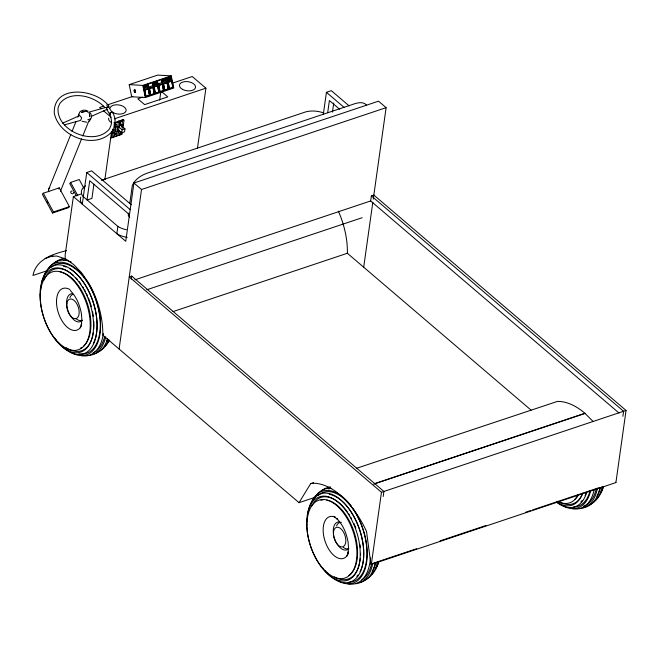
<?xml version="1.0" encoding="UTF-8"?>
<svg xmlns="http://www.w3.org/2000/svg" width="659" height="659" viewBox="0 0 659 659"><rect width="100%" height="100%" fill="white"/><g stroke="black" fill="none" stroke-linecap="round" stroke-linejoin="round"><path stroke-width="0.99" d="M315.603 497.15L299.038 502.685L102.779 335.101A59.178 32.39 71.5 0 0 88.907 283.452L81.667 272.859L73.602 264.473L65.167 258.773L65.183 254.827L73.371 196.555L81.016 194.001M89.781 116.19L89.525 114.468M91.7 115.605L91.23 117.92L89.36 121.305M114.946 125.062L115.07 119.073M120.951 120.622L120.276 121.19L120.704 120.449L121.421 120.35L121.338 120.894M156.455 83.314C157.089 85.093 157.237 82.103 155.615 83.446L155.796 84.327L155.713 83.413M131.306 204.735L91.65 170.862L86.741 172.51L82.293 204.175L81.675 203.409A18.328 10.33 8 0 1 80.818 197.066M93.924 184.174L91.922 198.417L87.004 200.056L89.723 180.731L129.485 214.677M104.896 179.281L111.618 131.47M112.895 129.378C111.033 132.92 113.974 132.756 113.422 129.914C116.585 134.955 116.124 123.9 115.136 130.194L113.883 128.785L112.763 129.156M114.023 127.459L114.032 126.24L114.757 125.993C114.806 127.739 117.508 126.783 115.547 125.696L116.108 125.317A0.84 0.519 -49.5 0 0 116.421 124.872L116.141 123.876L114.048 124.485M122.838 128.62L124.04 120.095L114.188 123.225M115.004 123.06L115.358 122.945M115.654 122.846L115.144 122.327L114.74 123.151M116.528 122.566L116.363 121.915L115.762 122.763M117.796 122.08L118.579 121.141M118.365 121.487L117.986 121.956L118.48 121.956M116.363 136.199L118.356 121.997M118.348 121.495L118.95 121.05L119.238 121.668M118.628 121.833L118.727 121.19M120.037 121.396C119.073 121.421 120.959 120.358 119.452 120.885L119.403 121.544M119.419 130.433L119.048 133.085L120.663 134.469L117.829 135.416L119.732 121.824L122.574 120.877L121.684 127.203M120.07 125.82L120.712 121.264M121.544 120.869L121.89 120.029L120.959 120.63M120.663 134.469L121.042 131.808M122.829 120.424L123.505 119.534L123.587 120.177M119.765 124.378L124.971 128.834L124.543 131.882L121.709 132.83L122.137 129.782L118.414 126.602M122.31 132.41L122.039 134.296L110.687 138.102M134.584 92.186L135.606 92.12L134.584 92.186L134.024 91.148L134.164 90.151L135.186 90.085L134.164 90.151M134.906 92.079L134.485 90.044M135.284 92.227L134.864 90.192M85.522 185.887A18.328 10.33 8 0 0 82.696 196.135L117.846 226.391L116.824 233.665L117.846 234.299A18.328 10.33 8 0 0 127.22 237.355M128.423 213.162L128.299 215.361L129.65 217.396M129.79 203.433L132.327 185.368C135.161 178.993 141.644 174.948 148.069 172.872L353.496 104.138C357.54 102.738 363.282 101.313 366.486 105.069M373.266 199.133L386.116 107.664L378.521 101.173L133.934 183.013L125.745 241.285L73.371 196.555M119.106 349.039L141.528 189.495L133.934 183.013M131.273 279.119L131.701 276.08L129.246 276.904L381.462 492.281L371.322 564.417L615.91 482.577L626.05 410.442L373.834 195.064L371.379 195.888L370.671 200.954L618.982 412.995M159.659 100.16L160.796 92.062M197.486 148.118L205.905 88.191L192.23 76.518L172.74 83.034M323.363 114.089L326.419 92.318L331.329 90.67L349.179 105.918M327.688 112.738L329.401 100.53L339.583 109.221M332.457 112.121L333.742 102.961M363.694 267.2L372.837 202.181M383.2 496.515L383.917 491.457L131.701 276.08M622.887 416.323L623.595 411.265L371.379 195.888M80.241 327.811L81.691 323.511L81.304 325.357L81.856 319.648L81.411 313.676C79.591 304.54 76.65 297.193 70.241 290.43M346.906 556.048L348.356 551.748L347.968 553.601L348.52 547.884L348.076 541.92C346.255 532.785 343.314 525.429 336.906 518.674L337.515 519.325L333.627 516.326M48.585 189.504L70.884 134.255M72.037 131.405L75.884 121.874M77.803 117.113L78.578 115.21M60.455 191.234L81.609 138.843M82.762 135.993L88.907 120.754M78.792 114.46C79.311 109.962 84.698 109.147 87.993 111.116M89.591 116.643L89.921 115.045L89.097 113.323M163.597 80.538L164.668 80.447L164.684 79.854L163.737 80.069L163.976 80.695M299.038 502.685L310.677 483.64L313.602 482.668M43.313 193.219L42.39 194.265L52.522 213.022L68.487 207.684L69.409 206.629L59.269 187.873L43.313 193.219L53.453 211.967L52.522 213.022M58.346 188.927L59.269 187.873M84.022 188.416L79.228 179.545L70.637 182.419L69.714 183.474L76.419 195.888M112.5 131.059C95.852 150.647 59.162 137.039 54.285 113.216C52.992 83.512 97.087 88.833 109.13 106.445M110.259 112.986L111.865 112.055L112.953 112.376A1.919 0.964 -32.8 0 1 112.903 112.953M90.398 118.809L87.812 119.749M164.593 80.398L164.388 79.928L164.437 80.538M66.559 250.601C52.638 254.152 36.113 259.275 32.95 275.47L47.563 270.577M62.621 123.167L79.747 115.547L81.667 117.87L80.637 120.366L64.45 124.864M91.173 116.429L107.401 109.213M146.529 86.164C146.735 84.97 147.287 87.177 146.455 85.81M129.205 84.624L157.674 75.101L171.266 75.876L173.778 88.009L145.31 97.532L131.718 96.758L129.205 84.624L142.797 85.398L171.266 75.876M143.316 85.744L147.608 84.336L148.201 87.186L143.901 88.594L143.316 85.744L143.975 88.594M147.995 84.179L152.287 82.77L152.88 85.621L148.588 87.029L148.069 84.187M157.361 81.049L161.636 79.64L162.229 82.482L157.946 83.899L157.361 81.049L158.003 83.899M166.323 78.067L162.048 79.484L162.633 82.326L166.916 80.917L166.323 78.067L166.916 80.917M166.727 77.919L171.002 76.502L171.595 79.352L167.312 80.76L166.785 77.919M167.806 77.968L168.44 78.594L168.77 77.54L168.951 78.421L169.157 77.408L169.585 78.215M167.88 78.306L168.078 77.828L167.971 78.75M169.66 77.704L169.75 78.157L167.897 78.396M169.676 77.803C170.912 78.627 169.033 75.81 169.651 78.19M154.593 83.018C155.137 82.54 154.115 82.383 155.442 83.116M154.61 83.116L155.458 83.207L155.491 82.26L155.977 82.927M163.44 80.167C163.77 81.988 162.411 79.582 163.523 80.843M166.406 79.171L165.887 79.937L165.294 79.541L165.648 80.134L165.944 79.327L166.216 79.945M145.219 86.683C146.784 86.148 143.176 86.065 144.321 87.375C143.753 87.573 144.115 85.118 145.293 87.037M155.582 83.166L156.496 82.861L155.994 82.087L156.002 83.026M164.355 80.563L164.223 79.904M166.538 79.838L166.101 79.368M144.148 89.781L148.432 88.372L149.881 95.398L145.598 96.807L144.148 89.781L145.598 96.807M148.827 88.215L153.11 86.807L154.56 93.833L150.285 95.242L148.885 88.215M158.193 85.085L162.476 83.677L163.926 90.703L159.643 92.112L158.193 85.085L159.643 92.112M167.155 82.103L162.88 83.512L164.388 90.547L168.613 89.13L167.155 82.103L168.613 89.13M167.559 81.947L171.842 80.538L173.292 87.565L169.009 88.973L167.617 81.955M144.626 90.052L148.588 88.891A28.996 15.874 71.5 0 0 149.453 95.135L145.927 96.313L144.626 90.052L148.588 88.891M149.313 88.487L153.267 87.326A28.996 15.874 71.5 0 0 154.132 93.57L150.606 94.748L149.313 88.487L153.267 87.326M153.992 86.914L157.954 85.761A28.996 15.874 71.5 0 0 158.819 92.005L155.285 93.183L153.992 86.914L157.954 85.761M158.671 85.349L162.633 84.195A28.996 15.874 71.5 0 0 163.498 90.44L159.972 91.617L158.671 85.349L162.633 84.195M163.358 83.784L167.32 82.63A28.996 15.874 71.5 0 0 168.185 88.866L164.651 90.052L163.358 83.784L167.32 82.63M168.037 82.218L171.999 81.057A28.996 15.874 71.5 0 0 172.864 87.301L169.338 88.487L168.037 82.218L171.999 81.057M103.57 106.181L99.674 107.483L101.189 108.776M106.494 105.201L132.797 96.395M142.624 97.178L137.797 98.792L144.634 104.624L167.773 96.889L161.702 91.692M159.247 92.268L154.964 93.677L153.514 86.65L157.789 85.242L159.19 92.26M114.32 118.834L205.905 88.191M114.056 122.689L114.781 122.409L114.254 122.755M114.205 124.971L115.778 124.617L114.106 125.671M113.908 127.994L119.114 126.256M123.373 124.831L121.956 125.309L120.333 123.925M111.355 133.365L118.447 130.993M122.137 129.782L124.971 128.834M101.354 180.261L303.692 112.565A18.328 10.33 8 0 1 323.734 113.002M102.466 180.105L105.382 179.133M53.453 211.967L69.409 206.629M141.528 189.495L386.116 107.664M45.109 258.493L52.909 255.881M134.881 279.836L370.671 200.954M146.792 289.771L362.145 217.717M172.946 311.625L347.375 253.262L531.113 410.162M356.478 468.318L557.423 401.413A81.106 44.392 71.5 0 1 584.895 413.251L593.149 421.529M374.436 483.706L584.937 413.292M373.595 484.167L585.06 413.415M381.462 492.281L626.05 410.442M310.677 483.64L312.827 483.245A81.106 44.392 71.5 0 1 340.299 495.09C351.453 505.214 360.316 517.752 366.528 531.451L370.86 564.022L416.661 548.7M440.047 540.874L485.848 525.553M525.8 512.183L530.676 510.552M532.629 509.901L599.863 487.405M49.021 256.466L56.814 256.046L65.167 258.773M85.036 111.56C75.818 114.345 86.527 109.097 88.322 112.565M86.782 122.253L82.029 121.264M161.636 79.64L162.229 82.482M152.287 82.77L152.88 85.621M162.476 83.677L163.926 90.703M147.608 84.336L148.201 87.186M149.881 95.398L148.374 88.372M117.846 226.391L118.867 227.026A18.328 10.33 8 0 0 126.404 229.736M326.419 92.318L344.319 107.606M615.457 482.19L615.91 482.577M103.471 110.728L111.066 117.211M117.986 129.65L121.709 132.83M86.741 172.51L130.194 209.62M370.86 564.022L371.322 564.417M104.929 107.565C93.784 95.44 70.332 90.003 59.78 103.545L58.116 107.639C55.694 130.902 95.003 147.089 109.575 128.752L111.239 124.65C112.294 118.991 110.037 114.056 106.453 109.122M109.74 114.229L110.448 114.6A1.878 1.063 -25.4 0 1 109.822 113.323A1.878 1.063 -25.4 0 1 112.046 112.112A1.878 1.063 -25.4 0 1 113.068 113.183M108.257 106.453L111.865 112.055M91.304 114.337L89.385 112.014L108.43 106.717A1.886 0.75 -42.6 0 0 106.601 108.414A1.886 0.75 -42.6 0 0 107.055 109.328M70.637 182.419L77.828 195.723M113.093 112.59L115.02 118.752M171.76 81.93L172.864 87.301M169.684 78.775C171.241 78.24 171.258 79.846 169.52 78.833L169.701 79.714L169.61 78.8M168.482 80.118L167.732 80.373L167.65 79.459L167.806 80.233M168.226 79.36L168.276 80.093M166.892 82.606L168.185 88.866M163.877 80.019L164.017 80.678M162.773 80.472L162.814 81.082L162.699 80.497M162.205 84.171L163.498 90.44M157.896 87.523L158.819 92.005M155.203 82.449L155.351 83.149M155.112 82.482L155.252 83.182M154.585 84.739L153.835 84.986L153.646 84.105L154.255 84.846M154.33 83.973L154.371 84.706M152.839 87.301L154.14 93.57M148.53 90.662L149.453 95.135M142.797 85.398L145.31 97.532M110.094 108.043A8.122 4.58 8 0 1 120.572 105.308A8.122 4.58 8 0 1 125.202 112.294A8.122 4.58 8 0 1 113.109 112.607M338.347 211.119A59.178 32.39 71.5 0 1 347.375 253.262M111.684 122.731A8.122 4.58 8 0 1 108.669 118.167M109.633 114.254A1.919 0.964 -32.8 0 1 110.144 113.01M145.919 96.313A28.996 15.874 71.5 0 1 145.062 90.077M159.964 91.617A28.996 15.874 71.5 0 1 159.107 85.373M164.651 90.052A28.996 15.874 71.5 0 1 163.794 83.808M150.606 94.748A28.996 15.874 71.5 0 1 149.741 88.512M155.285 93.183A28.996 15.874 71.5 0 1 154.428 86.939M169.33 88.479A28.996 15.874 71.5 0 1 168.473 82.243M47.794 202.972A1.549 1.236 41.3 0 1 47.506 202.692M47.135 202.008A1.549 1.236 41.3 0 1 47.135 201.316M93.347 332.779A43 23.535 71.5 0 1 66.155 347.688M44.12 280.017A43 23.535 71.5 0 1 73.19 275.231M75.966 277.917A43 23.535 71.5 0 1 77.26 279.334M79.146 281.632A43 23.535 71.5 0 1 80.958 284.087M82.532 286.451A43 23.535 71.5 0 1 83.545 288.107M84.525 289.812A43 23.535 71.5 0 1 85.464 291.566M86.362 293.337A43 23.535 71.5 0 1 87.622 296.08M88.413 297.959A43 23.535 71.5 0 1 90.176 302.769M90.489 303.733A43 23.535 71.5 0 1 91.354 306.666M92.54 311.616A43 23.535 71.5 0 1 93.364 316.501M93.833 321.328A43 23.535 71.5 0 1 93.784 329.014M63.421 266.211A45.257 24.778 71.5 0 1 66.089 267.027M69.681 268.748A45.257 24.778 71.5 0 1 93.347 343.463M51.542 267.2A47.003 25.726 71.5 0 1 96.502 301.847A47.003 25.726 71.5 0 1 78.956 353.743M44.903 274.012A48.445 26.517 71.5 0 1 81.782 274.358A48.445 26.517 71.5 0 1 99.534 336.551A48.445 26.517 71.5 0 1 66.353 349.212M42.876 280.273A48.445 26.517 71.5 0 1 44.227 275.693M60.158 271.821A40.323 22.068 71.5 0 1 87.696 304.582A40.323 22.068 71.5 0 1 83.677 346.057M82.095 347.285A40.323 22.068 71.5 0 1 80.382 348.232M81.419 325.843A21.986 12.035 71.5 0 1 58.256 312.506A21.986 12.035 71.5 0 1 69.92 289.556M41.459 283.123A46.517 25.462 71.5 0 1 77.498 274.836A46.517 25.462 71.5 0 1 95.234 339.542A46.517 25.462 71.5 0 1 57.506 341.667M56.279 340.126A46.517 25.462 71.5 0 1 54.508 337.713M40.603 289.49A46.517 25.462 71.5 0 1 40.998 285.759M82.186 320.282A13.79 7.546 71.5 0 1 75.892 318.61M69.928 297.629A13.79 7.546 71.5 0 1 70.686 296.188M71.131 295.611A13.79 7.546 71.5 0 1 72.778 294.384M82.243 320.29A14.655 8.023 71.5 0 1 68.124 311.007A14.655 8.023 71.5 0 1 72.589 293.692M103.364 333.586A49.713 27.208 71.5 0 1 81.395 355.662M48.618 268.748A49.713 27.208 71.5 0 1 71.197 262.027M105.728 336.807A50.273 27.521 71.5 0 1 84.228 355.283M54.903 262.719A50.273 27.521 71.5 0 1 65.793 258.641M108.867 339.863A49.203 26.937 71.5 0 1 96.766 352.17M60.768 259.786A50.1 27.423 71.5 0 1 63.239 258.69M107.631 338.677A50.1 27.423 71.5 0 1 94.344 353.924M63.775 260.305A48.659 26.64 71.5 0 1 67.91 260.289M104.633 336.79A48.659 26.64 71.5 0 1 93.076 352.796M108.966 340.398A45.413 24.861 71.5 0 1 107.854 341.889M109.427 340.275A47.621 26.063 71.5 0 1 104.797 346.477M107.335 339.591A47.695 26.105 71.5 0 1 106.527 341.313M578.198 494.802A41.064 22.48 71.5 0 1 557.44 501.293M586.667 492.331A46.517 25.462 71.5 0 1 556.707 502.347M590.67 490.576A48.445 26.517 71.5 0 1 560.018 504.011M582.688 493.22A44.021 24.095 71.5 0 1 556.476 501.977M582.457 493.871A43 23.535 71.5 0 1 559.013 501.688M594.22 489.464A49.713 27.208 71.5 0 1 572.745 508.723M597.301 488.863A50.273 27.521 71.5 0 1 579.376 508.624M590.135 490.658A47.003 25.726 71.5 0 1 573.355 507.076M603.207 486.787A47.621 26.063 71.5 0 1 594.558 500.799M602.145 486.424A49.203 26.937 71.5 0 1 589.072 504.934M599.978 487.841A50.1 27.423 71.5 0 1 585.694 506.985M596.214 488.896A48.659 26.64 71.5 0 1 583.495 506.227M578.47 494.752A40.323 22.068 71.5 0 1 575.019 499.127M603.553 486.622A45.413 24.861 71.5 0 1 600.835 492.66M600.316 487.808A47.695 26.105 71.5 0 1 596.873 496.169M586.148 493.13A45.257 24.778 71.5 0 1 585.093 495.725M582.119 500.519A45.257 24.778 71.5 0 1 580.925 501.837M359.476 563.742A43 23.535 71.5 0 1 334.327 576.864M311.839 505.89A43 23.535 71.5 0 1 347.623 512.323M348.677 513.88A43 23.535 71.5 0 1 349.707 515.511M350.703 517.191A43 23.535 71.5 0 1 351.667 518.921M353.875 523.394A43 23.535 71.5 0 1 355.819 528.114M360.028 544.738A43 23.535 71.5 0 1 360.358 547.654M360.605 553.305A43 23.535 71.5 0 1 360.564 555.298M360.366 558.214A43 23.535 71.5 0 1 359.855 561.913M329.212 494.275A45.257 24.778 71.5 0 1 358.142 525.47A45.257 24.778 71.5 0 1 360.012 571.699M358.002 574.969A45.257 24.778 71.5 0 1 356.849 576.378M318.206 495.444A47.003 25.726 71.5 0 1 362.335 527.587A47.003 25.726 71.5 0 1 348.669 582.251M352.606 507.932A48.445 26.517 71.5 0 1 365.869 566.238A48.445 26.517 71.5 0 1 335.332 579.187M310.29 505.7A48.445 26.517 71.5 0 1 351.387 506.244M320.892 500.272A40.323 22.068 71.5 0 1 322.786 499.909M326.815 500.066A40.323 22.068 71.5 0 1 354.872 534.507A40.323 22.068 71.5 0 1 348.759 575.521M348.084 554.087A21.986 12.035 71.5 0 1 325.134 541.434A21.986 12.035 71.5 0 1 335.711 517.34M307.432 515.84A46.517 25.462 71.5 0 1 341.782 500.749A46.517 25.462 71.5 0 1 362.417 565.875A46.517 25.462 71.5 0 1 324.796 570.653M323.553 569.145A46.517 25.462 71.5 0 1 322.342 567.572M307.127 521.623A46.517 25.462 71.5 0 1 307.209 518.691M343.281 547.415A13.781 7.546 71.5 0 0 348.85 548.51A14.655 8.023 71.5 0 1 333.948 536.5M336.592 525.866A13.781 7.546 71.5 0 1 341.395 522.29M333.742 535.578A14.655 8.023 71.5 0 1 339.253 521.936M370.457 557.835A49.713 27.208 71.5 0 1 348.059 583.899M314.228 498.855A49.713 27.208 71.5 0 1 331.708 488.476M372.615 564.038A50.273 27.521 71.5 0 1 355.613 583.742M321.567 490.963A50.273 27.521 71.5 0 1 330.596 486.943M377.459 561.6A49.203 26.937 71.5 0 1 364.386 580.109M375.292 563.017A50.1 27.423 71.5 0 1 361.008 582.161M328.479 488.945A48.659 26.64 71.5 0 1 331.452 488.443M371.528 564.071A48.659 26.64 71.5 0 1 361.536 580.118M378.867 561.798A45.413 24.861 71.5 0 1 376.149 567.836M378.521 561.962A47.621 26.063 71.5 0 1 371.454 574.722M375.63 562.984A47.695 26.105 71.5 0 1 372.187 571.345M48.824 191.753A5.857 4.127 22 0 1 49.837 187.733M78.503 116.313A5.857 4.127 22 0 1 79.031 114.229M73.511 192.337A1.549 1.236 41.3 0 1 72.391 193.771A1.549 1.236 41.3 0 1 70.727 192.206A1.549 1.236 41.3 0 1 72.144 191.044M117.681 121.915L117.368 122.302A0.956 0.593 -49.5 0 1 116.981 122.36C117.714 121.94 116.898 121.289 117.681 121.915M121.89 120.424L122.722 119.979L121.915 120.325M115.811 133.67C110.934 144.412 109.106 129.238 115.811 133.67M169.124 77.556L169.091 78.001L169.124 77.556M122.063 120.358L122.541 120.07L122.063 120.358M114.921 134.164L114.287 135.614L112.582 136.339L112.92 133.958L114.386 133.538L114.921 134.164M145.771 86.172L146.125 86.667L145.771 86.172M164.915 79.854L165.178 80.217L164.939 79.772M153.885 83.042C154.552 84.624 153.926 82.35 153.885 83.042M154.659 84.014C155.351 85.596 154.692 83.355 154.659 84.014M168.564 79.401C169.272 80.909 168.58 78.833 168.58 79.335M146.339 86.42C145.408 87.713 145.82 84.698 146.339 86.42M165.343 80.036C164.717 81.065 164.882 78.759 165.343 80.036M156.957 81.205L152.682 82.614L153.267 85.464L157.542 84.047L156.957 81.205M147.377 85.398L147.114 86.428L147.377 85.398M162.938 80.332L162.518 80.555L162.938 80.332M155.285 83.561L155.367 84.476L155.285 83.561M169.182 78.94L169.264 79.854L169.182 78.94M144.881 87.177L144.626 86.428L144.881 87.177M156.307 84.163L156.051 83.413L156.307 84.163M170.211 79.541L169.948 78.8L170.211 79.541M182.527 89.377A8.122 4.58 8 0 0 195.484 87.631A8.122 4.58 8 0 0 184.479 81.667A8.122 4.58 8 0 0 182.527 89.377M40.01 294.911A44.021 24.095 71.5 0 0 80.085 352.285A44.021 24.095 71.5 0 0 80.283 283.798A44.021 24.095 71.5 0 0 40.01 294.911M40.29 296.459A41.064 22.48 71.5 0 0 77.671 349.97A41.064 22.48 71.5 0 0 77.853 286.088A41.064 22.48 71.5 0 0 40.29 296.459M66.847 303.61A10.231 5.601 71.5 0 0 74.994 318.684A10.231 5.601 71.5 0 0 77.037 304.186A10.231 5.601 71.5 0 0 66.847 303.61M306.674 523.155A44.021 24.095 71.5 0 0 346.749 580.521A44.021 24.095 71.5 0 0 346.947 512.035A44.021 24.095 71.5 0 0 306.674 523.155M306.954 524.696A41.064 22.48 71.5 0 0 344.336 578.215A41.064 22.48 71.5 0 0 344.517 514.333A41.064 22.48 71.5 0 0 306.954 524.696M333.512 531.846A10.231 5.601 71.5 0 0 341.659 546.921A10.231 5.601 71.5 0 0 343.693 532.431A10.231 5.601 71.5 0 0 333.512 531.846"/></g></svg>
